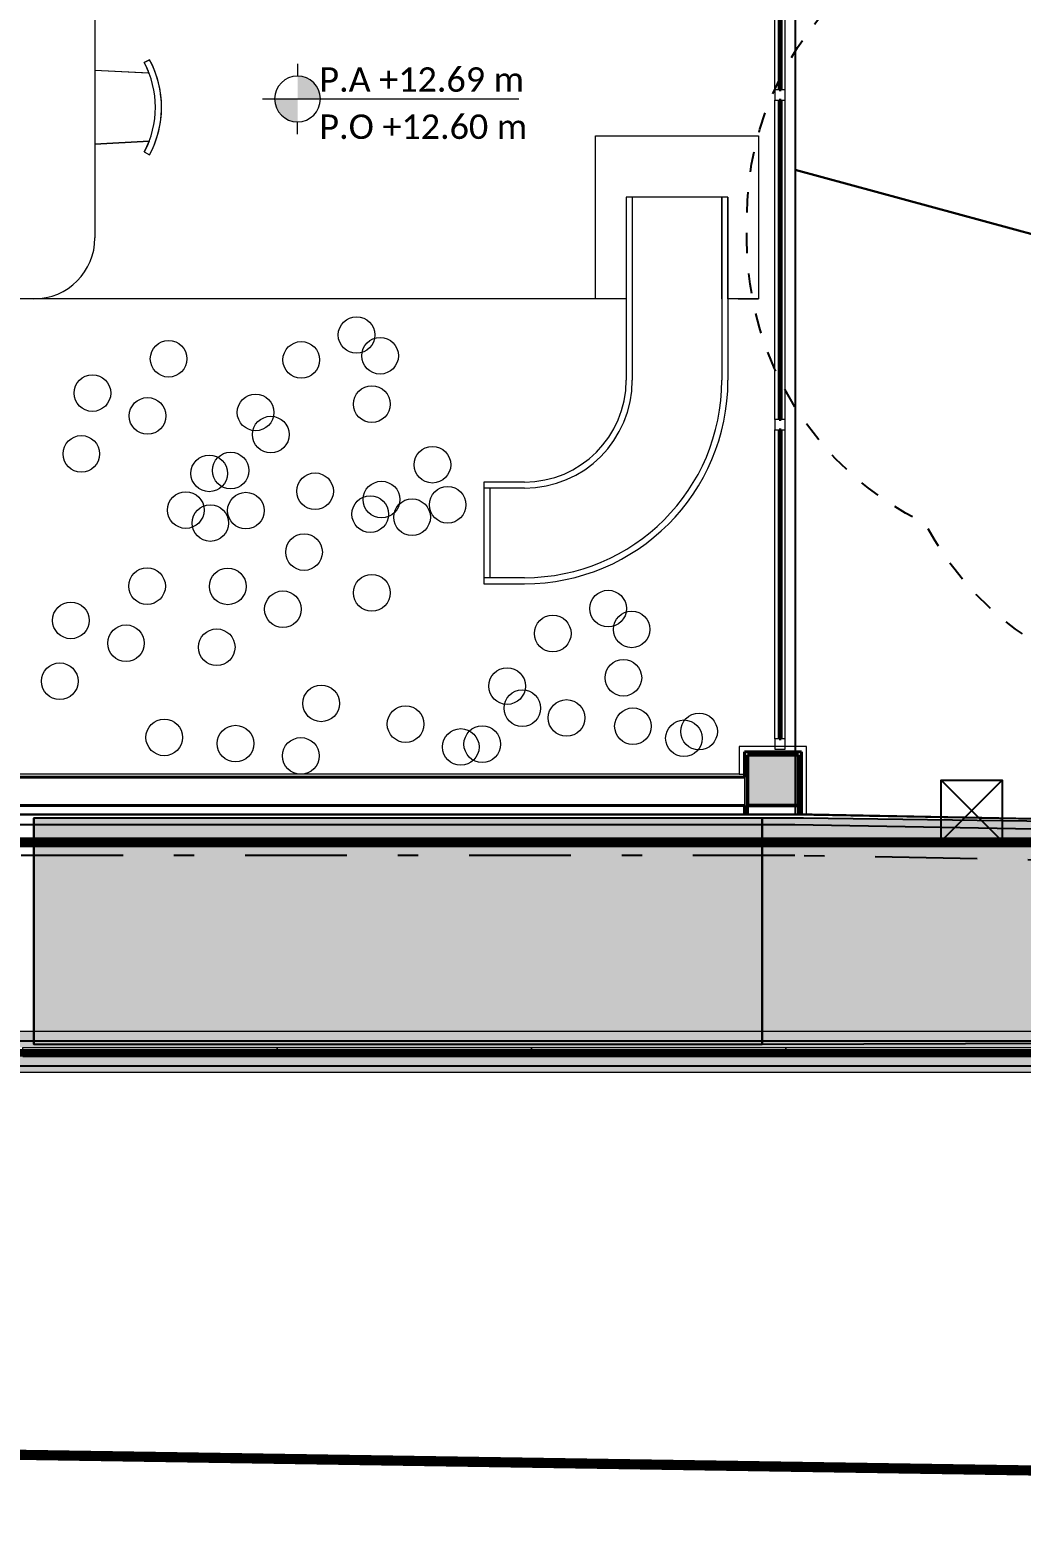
# Model space of a CAD drawing. Extents: x -14.2 to 52.3, y 3.7 to 90.9.
# Drawn here: x 28.84 to 33.71, y 3.66 to 10.95 of the extents above; entities that cross this region are included whole.
import ezdxf

# ---------------------------------------------------------------- set-up
doc = ezdxf.new("R2010")
doc.units = 0
for name, pattern in [('limpo_PINI-PSG-PE-0102-LAZ-R00$0$DAA_Traço Ponto', [10, 5, -2.5, 0, -2.5]), ('limpo_PINI-PSG-PE-0102-LAZ-R00$0$DASHDOT', [1, 0.5, -0.25, 0, -0.25]), ('limpo_PINI-PSG-PE-0102-LAZ-R00$0$HIDDEN', [0.375, 0.25, -0.125])]:
    doc.linetypes.add(name, pattern=pattern)
for name, color, linetype in [('FOR_CONTROL', 2, 'Continuous'), ('limpo_PINI-PSG-PE-0102-LAZ-R00$0$PA_BRIQ', 1, 'Continuous'), ('limpo_PINI-PSG-PE-0102-LAZ-R00$0$PA_EXTE_1', 1, 'Continuous'), ('limpo_PINI-PSG-PE-0102-LAZ-R00$0$PA_EXTE_3', 3, 'Continuous'), ('limpo_PINI-PSG-PE-0102-LAZ-R00$0$PA_LIMI_TER', 32, 'limpo_PINI-PSG-PE-0102-LAZ-R00$0$DASHDOT'), ('limpo_PINI-PSG-PE-0102-LAZ-R00$0$PA_PISO_1', 11, 'Continuous'), ('limpo_PINI-PSG-PE-0102-LAZ-R00$0$PA_PROJ_I', 2, 'limpo_PINI-PSG-PE-0102-LAZ-R00$0$DASHDOT'), ('limpo_PINI-PSG-PE-0102-LAZ-R00$0$PA_PROJ_S_AUX', 212, 'limpo_PINI-PSG-PE-0102-LAZ-R00$0$HIDDEN'), ('limpo_PINI-PSG-PE-0102-LAZ-R00$0$QUADROS', 1, 'Continuous'), ('limpo_PINI-PSG-PE-0102-LAZ-R00$0$XR_ARQT', 7, 'Continuous'), ('limpo_PINI-PSG-PE-0102-LAZ-R00$0$XR_ELET', 31, 'Continuous'), ('XR_ARQT', 7, 'Continuous')]:
    doc.layers.add(name, color=color, linetype=linetype)
for name, color, linetype, lineweight in [('limpo_PINI-PSG-PE-0102-LAZ-R00$0$A-DETL', 1, 'Continuous', 5), ('limpo_PINI-PSG-PE-0102-LAZ-R00$0$A-FLOR-PATT', 8, 'Continuous', 5), ('limpo_PINI-PSG-PE-0102-LAZ-R00$0$A-GLAZ-CURT', 52, 'Continuous', 5), ('limpo_PINI-PSG-PE-0102-LAZ-R00$0$A-GLAZ-CWMG', 1, 'Continuous', 5), ('limpo_PINI-PSG-PE-0102-LAZ-R00$0$A-WALL', 1, 'Continuous', 5), ('limpo_PINI-PSG-PE-0102-LAZ-R00$0$A-WALL-FNSH', 1, 'Continuous', 40), ('limpo_PINI-PSG-PE-0102-LAZ-R00$0$ARQ_MOBILIÁRIO', 135, 'Continuous', 5), ('limpo_PINI-PSG-PE-0102-LAZ-R00$0$G-ANNO-DIMS', 1, 'Continuous', 5), ('limpo_PINI-PSG-PE-0102-LAZ-R00$0$LAYOUT_AMB_LAZ_dwg', 8, 'Continuous', 5), ('limpo_PINI-PSG-PE-0102-LAZ-R00$0$S-BEAM', 12, 'Continuous', 5), ('limpo_PINI-PSG-PE-0102-LAZ-R00$0$S-COLS', 52, 'Continuous', 5)]:
    doc.layers.add(name, color=color, linetype=linetype, lineweight=lineweight)
doc.layers.add('PA_VEGE_AUX2', color=6, linetype='Continuous', plot=False)
doc.layers.add('PA_VEGE_FOR_MOIR', color=7, linetype='Continuous', lineweight=0, true_color=0x62714b)
doc.layers.add('PA_VEGE_FOR_PHDN', color=7, linetype='Continuous', true_color=0xc2ffe0)
doc.styles.add('limpo_PINI-PSG-PE-0102-LAZ-R00$0$Calibri_2', font='calibri.ttf', dxfattribs={"height": 0.22})

# ---------------------------------------------------------------- blocks, each defined once
blk = doc.blocks.new('limpo_PINI-PSG-PE-0102-LAZ-R00$0$A$Ca333d0ef')
at = {"linetype": 'limpo_PINI-PSG-PE-0102-LAZ-R00$0$HIDDEN', "ltscale": 0.5, "flags": 128}
blk.add_lwpolyline([(-1615.8, 637.2, -0.295352), (-247.4, 1522.8), (172.6, 1522.8, -0.333185), (1612.4, 443.6), (1674.7, 443.6), (2703.3, 438.7, -0.403362), (3675.1, -553), (3675.1, -1011, -0.389518), (2745.6, -2002.8), (1827.1, -2002.8), (1827.1, -2257.3, -0.006455), (1826.6, -2296), (1826.6, -2315.5, -0.002246), (1825.4, -2329.1, -0.347543), (603, -3731.7, -0.090291), (-644.4, -3737.8, -0.233458), (-1714.6, -2951, -0.288049), (-2591.9, -1554.6), (-2591.9, -1454.6, -0.234346), (-1979.9, -220.7, -0.036447), (-1881, 5.5, -0.115714)], format="xyb", close=True, dxfattribs=at)
blk = doc.blocks.new('limpo_PINI-PSG-PE-0102-LAZ-R00$0$PINI-EST-PE-1101-TQR-R20_rvt-1-5PPE_008_LAZER__P_A_0_09_')
at = {"layer": 'limpo_PINI-PSG-PE-0102-LAZ-R00$0$A-FLOR-PATT', "lineweight": 18}
h = blk.add_hatch(dxfattribs=at)
h.set_pattern_fill('FP_1', color=130, style=0, pattern_type=2)
h.set_pattern_definition([(0, (0, 0), (609.6, 152.4), [5.029, -452.171, 5.029, -452.171, -2438.4]), (0, (0, 0), (609.6, 152.4), [-914.4, 5.029, -909.371, 5.029, -452.171, -1066.8]), (0, (0, 0), (609.6, 152.4), [-2286, 5.029, -299.771, 5.029, -756.971]), (120, (228.6, 76.2), (-436.7823, 451.7291), [5.029, -452.171, 5.029, -452.171, -2438.4]), (120, (228.6, 76.2), (-436.7823, 451.7291), [-914.4, 5.029, -909.371, 5.029, -452.171, -1066.8]), (120, (228.6, 76.2), (-436.7823, 451.7291), [-2286, 5.029, -299.771, 5.029, -756.971]), (240, (304.8, 381), (-172.8177, -604.1291), [5.029, -452.171, 5.029, -452.171, -2438.4]), (240, (304.8, 381), (-172.8177, -604.1291), [-914.4, 5.029, -909.371, 5.029, -452.171, -1066.8]), (240, (304.8, 381), (-172.8177, -604.1291), [-2286, 5.029, -299.771, 5.029, -756.971])])
h.paths.add_polyline_path([(32958.1, -18100), (32958.1, -18099.8), (32600.3, -18100)])
h.paths.add_polyline_path([(28325, -18100), (28325, -18099.8), (22235, -18100)])
h.paths.add_polyline_path([(20070, -16820), (20180, -16820), (20180, -13900.1), (20080, -13900.1), (20080, -13910.1), (20076.3, -13914.9), (20070, -13915.1), (20070, -16740)])
h.paths.add_polyline_path([(13683.3, -15697.8), (13683.1, -15697.7), (13683.2, -15697.8)])
h.paths.add_polyline_path([(15195, -13820.1), (15195, -13820), (15176.6, -13820.1)])
at = {"layer": 'limpo_PINI-PSG-PE-0102-LAZ-R00$0$S-BEAM'}
h = blk.add_hatch(color=50, dxfattribs=at)
h.paths.add_polyline_path([(32600.3, -18300), (32968.7, -18300), (32964.4, -18219.8), (32904.2, -18222.5), (-4552.5, -18222.5), (-4561.3, -18300), (31654.2, -18300)])
h.paths.add_polyline_path([(32600.3, -18192.5), (32904.4, -18192.5), (32904.2, -18192.5), (31654.2, -18192.5)])
h.paths.add_polyline_path([(32904.2, -18177.5), (32962, -18174.9), (32958.1, -18100), (8741.9, -18100), (8741.9, -18148.3), (-2878.1, -18148.3), (-2878.1, -18100), (-4538.5, -18100), (-4547.3, -18177.5), (32600.3, -18177.5)])
at = {"layer": 'limpo_PINI-PSG-PE-0102-LAZ-R00$0$S-COLS'}
blk.add_hatch(color=8, dxfattribs=at).paths.add_polyline_path([(23965, -16990), (24215, -16990), (24215, -16740), (23965, -16740)])
at = {"layer": 'limpo_PINI-PSG-PE-0102-LAZ-R00$0$S-BEAM', "color": 55, "lineweight": 18}
for p, q in [((32958.1, -18100), (8741.9, -18100)), ((-4561.3, -18300), (32968.7, -18300))]:
    blk.add_line(p, q, dxfattribs=at)
at = {"layer": 'limpo_PINI-PSG-PE-0102-LAZ-R00$0$S-COLS', "color": 7, "lineweight": 50}
for p, q in [((24215, -16740), (23965, -16740)), ((23965, -16740), (23965, -16990)), ((24215, -16990), (24215, -16740)), ((23965, -16990), (24215, -16990))]:
    blk.add_line(p, q, dxfattribs=at)
blk = doc.blocks.new('limpo_PINI-PSG-PE-0102-LAZ-R00$0$Montante retangular - 50 x 50-2571200-5PPE_008_LAZER__P_A_0_09_')
at = {"layer": 'limpo_PINI-PSG-PE-0102-LAZ-R00$0$A-GLAZ-CWMG'}
for p, q in [((24100, -11854.4), (24100, -10285.1)), ((24150, -11854.4), (24150, -10285.1))]:
    blk.add_line(p, q, dxfattribs=at)
blk = doc.blocks.new('limpo_PINI-PSG-PE-0102-LAZ-R00$0$Montante retangular - 50 x 50-2571201-5PPE_008_LAZER__P_A_0_09_')
at = {"layer": 'limpo_PINI-PSG-PE-0102-LAZ-R00$0$A-GLAZ-CWMG'}
for p, q in [((24100, -16662.5), (24100, -15143.1)), ((24150, -16662.5), (24150, -15143.1))]:
    blk.add_line(p, q, dxfattribs=at)
blk = doc.blocks.new('limpo_PINI-PSG-PE-0102-LAZ-R00$0$Montante retangular - 50 x 50-2060344-5PPE_008_LAZER__P_A_0_09_')
at = {"layer": 'limpo_PINI-PSG-PE-0102-LAZ-R00$0$A-GLAZ-CWMG', "lineweight": 15}
for p, q in [((-50, 25), (0, 25)), ((-50, -25), (-50, 25)), ((0, 25), (0, -25)), ((0, -25), (-50, -25))]:
    blk.add_line(p, q, dxfattribs=at)
blk = doc.blocks.new('limpo_PINI-PSG-PE-0102-LAZ-R00$0$Montante retangular - 50 x 50-2060343-5PPE_008_LAZER__P_A_0_09_')
at = {"layer": 'limpo_PINI-PSG-PE-0102-LAZ-R00$0$A-GLAZ-CWMG', "lineweight": 15}
for p, q in [((-25, 25), (25, 25)), ((-25, -25), (-25, 25)), ((25, 25), (25, -25)), ((25, -25), (-25, -25))]:
    blk.add_line(p, q, dxfattribs=at)
blk = doc.blocks.new('limpo_PINI-PSG-PE-0102-LAZ-R00$0$Parede básica _ DAA_GDC_VID_INFTY - ___-2044344-5PPE_008_LAZER__P_A_0_09_')
at = {"layer": 'limpo_PINI-PSG-PE-0102-LAZ-R00$0$A-WALL'}
for p, q in [((20404.2, -18192.5), (20404.2, -18177.5)), ((20404.2, -18177.5), (21654.2, -18177.5)), ((20404.2, -18222.5), (20404.2, -18207.5)), ((21654.2, -18177.5), (21654.2, -18192.5)), ((21654.2, -18207.5), (21654.2, -18222.5)), ((20404.2, -18222.5), (21654.2, -18222.5))]:
    blk.add_line(p, q, dxfattribs=at)
blk = doc.blocks.new('limpo_PINI-PSG-PE-0102-LAZ-R00$0$Parede básica _ DAA_GDC_VID_INFTY - ___-2044345-5PPE_008_LAZER__P_A_0_09_')
at = {"layer": 'limpo_PINI-PSG-PE-0102-LAZ-R00$0$A-WALL'}
for p, q in [((21654.2, -18192.5), (21654.2, -18177.5)), ((21654.2, -18177.5), (22904.2, -18177.5)), ((21654.2, -18222.5), (21654.2, -18207.5)), ((22904.2, -18177.5), (22904.2, -18192.5)), ((22904.2, -18207.5), (22904.2, -18222.5)), ((21654.2, -18222.5), (22904.2, -18222.5))]:
    blk.add_line(p, q, dxfattribs=at)
blk = doc.blocks.new('limpo_PINI-PSG-PE-0102-LAZ-R00$0$Parede básica _ DAA_GDC_VID_INFTY - ___-2044346-5PPE_008_LAZER__P_A_0_09_')
at = {"layer": 'limpo_PINI-PSG-PE-0102-LAZ-R00$0$A-WALL'}
for p, q in [((22904.2, -18192.5), (22904.2, -18177.5)), ((22904.2, -18177.5), (24154.2, -18177.5)), ((22904.2, -18222.5), (22904.2, -18207.5)), ((24154.2, -18177.5), (24154.2, -18192.5)), ((24154.2, -18207.5), (24154.2, -18222.5)), ((22904.2, -18222.5), (24154.2, -18222.5))]:
    blk.add_line(p, q, dxfattribs=at)
blk = doc.blocks.new('limpo_PINI-PSG-PE-0102-LAZ-R00$0$Parede básica _ DAA_GDC_VID_INFTY - ___-2044347-5PPE_008_LAZER__P_A_0_09_')
at = {"layer": 'limpo_PINI-PSG-PE-0102-LAZ-R00$0$A-WALL'}
for p, q in [((24154.2, -18192.5), (24154.2, -18177.5)), ((24154.2, -18177.5), (25404.2, -18177.5)), ((24154.2, -18222.5), (24154.2, -18207.5)), ((25404.2, -18177.5), (25404.2, -18192.5)), ((25404.2, -18207.5), (25404.2, -18222.5)), ((24154.2, -18222.5), (25404.2, -18222.5))]:
    blk.add_line(p, q, dxfattribs=at)
blk = doc.blocks.new('limpo_PINI-PSG-PE-0102-LAZ-R00$0$LAYOUT_AMB_LAZ_dwg-2867451-5PPE_008_LAZER__P_A_0_09_')
at = {"color": 9, "lineweight": 5, "flags": 128}
blk.add_lwpolyline([(37694.3, 4605.2), (37960.4, 4618.6), (37956.2, 4607.9), (37951.6, 4597.1), (37946, 4584.9), (37936.1, 4566.4), (37963, 4552.1), (37969.5, 4564.7), (37983, 4594.2), (37988.8, 4608.7), (37997.4, 4633.4), (38003.5, 4653.8), (38007.8, 4670.3), (38013.2, 4696), (38015.9, 4712.2), (38017.8, 4726.3), (38020, 4749.8), (38021.1, 4770.6), (38021.3, 4785.6), (38020.8, 4809), (38019.6, 4827.2), (38017.1, 4850.3), (38014.1, 4870.1), (38011, 4886.5), (38006.5, 4905.8), (37999.9, 4929.7), (37994, 4947.9), (37987.4, 4965.8), (37979.5, 4985.1), (37973, 4999.2), (37962.9, 5019.2), (37936.4, 5005.1), (37944.4, 4989.5), (37951, 4975.2), (37955.9, 4963.9), (37955.3, 4952.9), (37694.3, 4965.9)], dxfattribs=at)
at = {"layer": 'limpo_PINI-PSG-PE-0102-LAZ-R00$0$ARQ_MOBILIÁRIO', "color": 9}
for p, q in [((37694.3, 7058.8), (37694.3, 4144.6)), ((37960.3, 4952.7), (37694.3, 4965.9)), ((37936.4, 5005.1), (37962.9, 5019.2)), ((37960.4, 4618.6), (37694.3, 4605.2)), ((37936.5, 4566.2), (37963, 4552.1)), ((40774.3, 4344.6), (40774.3, 3444.6)), ((40804.3, 4344.6), (40804.3, 3444.6)), ((40854.3, 3844.6), (40954.3, 3844.6)), ((39804.3, 2914.6), (39604.3, 2914.6)), ((39634.3, 2914.6), (39634.3, 2474.6)), ((39804.3, 2474.6), (39604.3, 2474.6))]:
    blk.add_line(p, q, dxfattribs=at)
at = {"layer": 'limpo_PINI-PSG-PE-0102-LAZ-R00$0$ARQ_MOBILIÁRIO', "color": 9, "flags": 128}
for points in [[(40154.3, 3844.6), (40154.3, 4644.6), (40954.3, 4644.6), (40954.3, 3844.6), (40804.3, 3844.6)], [(40804.3, 3844.6), (40804.3, 4344.6), (40304.3, 4344.6), (40304.3, 3444.6)], [(40774.3, 3844.6), (40774.3, 4344.6), (40334.3, 4344.6), (40334.3, 3444.6)], [(40304.3, 3844.6), (40154.3, 3844.6), (37294.3, 3844.6)], [(39804.3, 2944.6), (39604.3, 2944.6), (39604.3, 2444.6), (39804.3, 2444.6)]]:
    blk.add_lwpolyline(points, dxfattribs=at)
at = {"layer": 'limpo_PINI-PSG-PE-0102-LAZ-R00$0$ARQ_MOBILIÁRIO', "color": 9}
for centre in [(38979.7, 3666.9), (39095.3, 3565), (38056.2, 3550), (38707.8, 3544.6), (37681.7, 3381.6), (37952.6, 3269.3), (38483.4, 3286.4), (39054.5, 3327.2), (38558.2, 3177.7), (37627.3, 3082.7), (38255.6, 2987.1), (38361, 3001), (39352.3, 3029.6), (38775.8, 2899.1), (39102.1, 2858.4), (39427.1, 2832.6), (38140.6, 2806.8), (38435.8, 2804), (39046.7, 2786.8), (39252.3, 2771.7), (38261.1, 2743), (38721.4, 2600.2), (37950.4, 2433), (38346.9, 2431.8), (39054.5, 2400.2), (38617.8, 2319.5), (40215.6, 2322.6), (37575.9, 2264.6), (39943.6, 2200.3), (40331.2, 2220.7), (37846.8, 2152.3), (38292.5, 2132.9), (37521.5, 1965.7), (40290.4, 1982.9), (39719.3, 1942.1), (38805.8, 1857), (39794, 1833.4), (39220.5, 1755.1), (40011.2, 1785.3), (40337.6, 1744.6), (38034.8, 1689.8), (38384.7, 1659.2), (40588.1, 1685.4), (40662.5, 1718.8), (38705.8, 1599), (39491.4, 1642.8), (39596.9, 1656.7)]:
    blk.add_circle(centre, 90, dxfattribs=at)
for centre, radius, start, end in [((37525, 4785.5), 466.3, 331.93951, 28.08448), ((37525, 4785.5), 496.3, 331.93951, 28.08448), ((37394.3, 4144.6), 300, 270, 360), ((39804.3, 3444.6), 500, 270, 360), ((39804.3, 3444.6), 530, 270, 360), ((39804.3, 3444.6), 1000, 270, 360), ((39804.3, 3444.6), 970, 270, 360)]:
    blk.add_arc(centre, radius, start, end, dxfattribs=at)
blk = doc.blocks.new('limpo_PINI-PSG-PE-0102-LAZ-R00$0$Elevações de ponto - M_Cota de elevação - Alvo preenchido-23738-5PPE_008_LAZER__P_A_0_09_')
at = {"layer": 'limpo_PINI-PSG-PE-0102-LAZ-R00$0$G-ANNO-DIMS'}
h = blk.add_hatch(color=256, dxfattribs=at)
edge = h.paths.add_edge_path()
edge.add_line((0, 0), (-1.5, 0))
edge.add_arc((0, 0), 1.5, 90, 180, ccw=False)
edge.add_line((0, 1.5), (0, 0))
h = blk.add_hatch(color=256, dxfattribs=at)
edge = h.paths.add_edge_path()
edge.add_line((0, 0), (1.5, 0))
edge.add_arc((0, 0), 1.5, 270, 360, ccw=False)
edge.add_line((0, -1.5), (0, 0))
for p, q in [((0, 2.3), (0, 1.5)), ((-2.3, 0), (14.5, 0)), ((0, -2.3), (0, -1.5))]:
    blk.add_line(p, q, dxfattribs=at)
blk.add_circle((0, 0), 1.5, dxfattribs=at)
blk = doc.blocks.new('limpo_PINI-PSG-PE-0102-LAZ-R00$0$A$C745163c0')
at = {"layer": 'limpo_PINI-PSG-PE-0102-LAZ-R00$0$A-DETL', "color": 1, "linetype": 'limpo_PINI-PSG-PE-0102-LAZ-R00$0$DAA_Traço Ponto'}
blk.add_line((8785.5, -14655), (26013.6, -14655), dxfattribs=at)
at = {"layer": 'limpo_PINI-PSG-PE-0102-LAZ-R00$0$A-WALL', "color": 170, "lineweight": 40}
for p, q in [((18440, -9389.4), (18440, -10958.8)), ((18450, -10958.8), (18450, -9389.4)), ((18440, -10958.8), (18450, -10958.8)), ((18440, -11008.8), (18440, -12578.1)), ((18450, -11008.8), (18440, -11008.8)), ((18450, -12578.1), (18450, -11008.8)), ((18440, -12578.1), (18450, -12578.1)), ((18440, -12628.1), (18440, -14147.5)), ((18450, -12628.1), (18440, -12628.1)), ((18450, -14147.5), (18450, -12628.1)), ((18440, -14147.5), (18450, -14147.5)), ((18550, -14210), (18270, -14210)), ((18270, -14210), (18270, -14335)), ((18285, -14225), (18535, -14225)), ((18285, -14515), (18285, -14225)), ((18535, -14225), (18535, -14515)), ((18550, -14515), (18550, -14210)), ((18270, -14335), (14670, -14335)), ((18270, -14475), (13595, -14475)), ((18270, -14515), (18270, -14475)), ((18270, -14515), (18285, -14515)), ((18535, -14515), (18550, -14515)), ((9724.2, -15692.5), (19724.2, -15692.5)), ((25974.2, -15677.5), (13474.2, -15677.5)), ((15974.2, -15692.5), (15974.2, -15677.5)), ((17224.2, -15692.5), (17224.2, -15677.5)), ((18474.2, -15692.5), (18474.2, -15677.5))]:
    blk.add_line(p, q, dxfattribs=at)
at = {"layer": 'limpo_PINI-PSG-PE-0102-LAZ-R00$0$A-WALL', "color": 50}
for p, q in [((18245, -14320), (18270, -14320)), ((18270, -14335), (18270, -14475))]:
    blk.add_line(p, q, dxfattribs=at)
at = {"layer": 'limpo_PINI-PSG-PE-0102-LAZ-R00$0$A-WALL-FNSH', "lineweight": 5}
for p, q in [((18575, -14185), (18245, -14185)), ((18245, -14185), (18245, -14320)), ((18575, -14515), (18575, -14185)), ((18245, -14320), (14685, -14320)), ((18535, -14475), (18285, -14475)), ((13595, -14515), (18270, -14515)), ((18285, -14515), (18535, -14515)), ((18550, -14515), (18575, -14515))]:
    blk.add_line(p, q, dxfattribs=at)
at = {"lineweight": 5}
blk.add_blockref('limpo_PINI-PSG-PE-0102-LAZ-R00$0$PINI-EST-PE-1101-TQR-R20_rvt-1-5PPE_008_LAZER__P_A_0_09_', (-5680, 2515), dxfattribs=at)
at = {"layer": 'limpo_PINI-PSG-PE-0102-LAZ-R00$0$A-GLAZ-CURT'}
for name in ['limpo_PINI-PSG-PE-0102-LAZ-R00$0$Parede básica _ DAA_GDC_VID_INFTY - ___-2044344-5PPE_008_LAZER__P_A_0_09_', 'limpo_PINI-PSG-PE-0102-LAZ-R00$0$Parede básica _ DAA_GDC_VID_INFTY - ___-2044345-5PPE_008_LAZER__P_A_0_09_', 'limpo_PINI-PSG-PE-0102-LAZ-R00$0$Parede básica _ DAA_GDC_VID_INFTY - ___-2044346-5PPE_008_LAZER__P_A_0_09_', 'limpo_PINI-PSG-PE-0102-LAZ-R00$0$Parede básica _ DAA_GDC_VID_INFTY - ___-2044347-5PPE_008_LAZER__P_A_0_09_']:
    blk.add_blockref(name, (-5680, 2515), dxfattribs=at)
at = {"layer": 'limpo_PINI-PSG-PE-0102-LAZ-R00$0$A-GLAZ-CWMG'}
for name, p in [('limpo_PINI-PSG-PE-0102-LAZ-R00$0$Montante retangular - 50 x 50-2571200-5PPE_008_LAZER__P_A_0_09_', (-5680, 895.6)), ('limpo_PINI-PSG-PE-0102-LAZ-R00$0$Montante retangular - 50 x 50-2571200-5PPE_008_LAZER__P_A_0_09_', (-5680, -723.7)), ('limpo_PINI-PSG-PE-0102-LAZ-R00$0$Montante retangular - 50 x 50-2571201-5PPE_008_LAZER__P_A_0_09_', (-5680, 2515))]:
    blk.add_blockref(name, p, dxfattribs=at)
at = {"layer": 'limpo_PINI-PSG-PE-0102-LAZ-R00$0$A-GLAZ-CWMG', "extrusion": (0, 0, -1), "rotation": 270}
for name, p in [('limpo_PINI-PSG-PE-0102-LAZ-R00$0$Montante retangular - 50 x 50-2060343-5PPE_008_LAZER__P_A_0_09_', (-18445, -10983.8)), ('limpo_PINI-PSG-PE-0102-LAZ-R00$0$Montante retangular - 50 x 50-2060343-5PPE_008_LAZER__P_A_0_09_', (-18445, -12603.1)), ('limpo_PINI-PSG-PE-0102-LAZ-R00$0$Montante retangular - 50 x 50-2060344-5PPE_008_LAZER__P_A_0_09_', (-18445, -14197.5))]:
    blk.add_blockref(name, p, dxfattribs=at)
at = {"layer": 'limpo_PINI-PSG-PE-0102-LAZ-R00$0$G-ANNO-DIMS', "extrusion": (0, 0, -1), "xscale": 74.99999999999996, "yscale": 74.99999999999996, "zscale": 74.99999999999996, "rotation": 180}
blk.add_blockref('limpo_PINI-PSG-PE-0102-LAZ-R00$0$Elevações de ponto - M_Cota de elevação - Alvo preenchido-23738-5PPE_008_LAZER__P_A_0_09_', (-16074.4, -11002.8), dxfattribs=at)
at = {"layer": 'limpo_PINI-PSG-PE-0102-LAZ-R00$0$LAYOUT_AMB_LAZ_dwg', "color": 9}
blk.add_blockref('limpo_PINI-PSG-PE-0102-LAZ-R00$0$LAYOUT_AMB_LAZ_dwg-2867451-5PPE_008_LAZER__P_A_0_09_', (-22615.1, -15829.6), dxfattribs=at)
at = {"layer": 'limpo_PINI-PSG-PE-0102-LAZ-R00$0$G-ANNO-DIMS', "insert": (16181.8, -10847.7), "char_height": 120, "width": 1240.975, "attachment_point": 1, "line_spacing_factor": 1.158048, "style": 'limpo_PINI-PSG-PE-0102-LAZ-R00$0$Calibri_2'}
blk.add_mtext('P.A +12.69 m\\PP.O +12.60 m', dxfattribs=at)
blk = doc.blocks.new('*U465', base_point=(68.129, -63.0771))
for p, q in [((68.279, -62.9271), (67.979, -63.2271)), ((67.979, -62.9271), (68.279, -63.2271))]:
    blk.add_line(p, q)
blk.add_lwpolyline([(67.979, -63.2271), (67.979, -62.9271), (68.279, -62.9271), (68.279, -63.2271)], close=True)
blk = doc.blocks.new('limpo_PINI-PSG-PE-0102-LAZ-R00$0$A$Cf52f6f8c')
at = {"layer": 'limpo_PINI-PSG-PE-0102-LAZ-R00$0$QUADROS'}
blk.add_blockref('*U465', (21.3871, -14.4993), dxfattribs=at)
blk = doc.blocks.new('limpo_PINI-PSG-PE-0102-LAZ-R00')
at = {"layer": 'limpo_PINI-PSG-PE-0102-LAZ-R00$0$XR_ARQT', "xscale": 0.001000000000038553, "yscale": 0.001000000000038553, "zscale": 0.001000000000038553}
blk.add_blockref('limpo_PINI-PSG-PE-0102-LAZ-R00$0$A$C745163c0', (14.124, 21.592), dxfattribs=at)
at = {"layer": 'limpo_PINI-PSG-PE-0102-LAZ-R00$0$PA_EXTE_1'}
for points in [[(-6.7966, 42.7351), (46.7943, 42.7351, -0.456882), (47.7939, 41.5807), (42.795, 6.9729, -0.372795), (41.4836, 5.8373), (17.2608, 5.8373)], [(-6.7966, 42.6851), (46.7943, 42.6851, -0.456882), (47.7444, 41.5878), (42.7455, 6.98, -0.372795), (41.4836, 5.8873), (17.2608, 5.8873)]]:
    blk.add_lwpolyline(points, format="xyb", dxfattribs=at)
at = {"layer": 'limpo_PINI-PSG-PE-0102-LAZ-R00$0$PA_EXTE_3'}
blk.add_lwpolyline([(42.6713, 6.9908), (47.5777, 40.9584), (47.6691, 41.6297, 0.389373), (46.988, 42.5886), (44.4259, 24.8518), (44.2284, 24.8841), (42.3783, 14.1273), (42.5265, 14.1233), (41.6816, 8.274, -0.372795), (40.1376, 6.937), (32.6429, 7.072), (16.4228, 7.072), (16.4228, 5.9623), (41.4808, 5.9623, 0.373473)], format="xyb", close=True, dxfattribs=at)
blk.add_lwpolyline([(42.5265, 14.1233), (42.5768, 14.1219), (41.7311, 8.2669, -0.372875), (40.1371, 6.887), (32.6425, 7.022), (16.4228, 7.022)], format="xyb", dxfattribs=at)
at = {"layer": 'limpo_PINI-PSG-PE-0102-LAZ-R00$0$PA_LIMI_TER', "const_width": 0.05, "flags": 128}
blk.add_lwpolyline([(0.497, 4.3656), (45.4757, 3.6703), (49.0775, 28.9574), (49.7292, 28.8892), (52.343, 53.3573), (-10.2567, 53.1342), (-13.3808, 28.5112), (2.9231, 25.6622)], close=True, dxfattribs=at)
at = {"layer": 'limpo_PINI-PSG-PE-0102-LAZ-R00$0$PA_PISO_1'}
for points in [[(39.279, 10.5944, 0.322187), (39.4201, 11.7534), (38.1535, 14.0599, 0.092241), (37.842, 13.8681), (37.6376, 13.683), (37.0426, 13.1443, -0.042904), (36.7699, 12.9369), (35.6875, 10.3189, -0.377609), (34.5011, 9.736), (32.6429, 10.2411), (32.6427, 7.077), (35.9778, 7.0119)], [(36.7699, 12.9369, -0.142028), (35.7002, 12.6268), (32.6429, 12.6268), (32.6429, 10.2411), (34.5011, 9.736, 0.377609), (35.6875, 10.3189)]]:
    blk.add_lwpolyline(points, format="xyb", close=True, dxfattribs=at)
at = {"layer": 'limpo_PINI-PSG-PE-0102-LAZ-R00$0$PA_PROJ_I'}
blk.add_lwpolyline([(42.5281, 14.1232), (42.7277, 14.1178), (41.8795, 8.2454, -0.373095), (40.1357, 6.737), (32.6411, 6.872), (16.4228, 6.872)], format="xyb", dxfattribs=at)
at = {"layer": 'limpo_PINI-PSG-PE-0102-LAZ-R00$0$PA_PROJ_S_AUX'}
blk.add_lwpolyline([(13.4339, 14.5672, 0.05, 0.05, 0), (21.6408, 14.562, 0.05, 0.05, -0.549162), (23.414, 11.7696, 0.05, 0.05, 0), (21.8955, 8.5327, 0.05, 0.05, 0.549369), (22.9095, 6.937, 0.05, 0.05, 0), (40.1376, 6.937, 0.05, 0.05, 0.372795), (41.6816, 8.274, 0.05, 0.05, 0), (43.4609, 19.7869, 0.05, 0.05, 0), (45.7356, 25.1364, 0.05, 0.05, 0.034181), (46.3603, 27.2114, 0.05, 0.05, 0.368315), (45.1626, 29.4847, 0.05, 0.05, 0.076494), (21.8264, 33.4515, 0.05, 0.05, 0.105248), (19.4187, 32.939, 0.05, 0.05, 0), (10.8328, 28.7025, 0.05, 0.05, 0.246748), (10.329, 27.7438, 0.05, 0.05, 0), (10.329, 27.565, 0, 0, 0)], format="xyseb", dxfattribs=at)
at = {"layer": 'limpo_PINI-PSG-PE-0102-LAZ-R00$0$PA_BRIQ', "xscale": 0.001, "yscale": 0.001, "zscale": 0.001}
blk.add_blockref('limpo_PINI-PSG-PE-0102-LAZ-R00$0$A$Ca333d0ef', (34.9977, 11.4538), dxfattribs=at)
at = {"layer": 'limpo_PINI-PSG-PE-0102-LAZ-R00$0$XR_ELET'}
blk.add_blockref('limpo_PINI-PSG-PE-0102-LAZ-R00$0$A$Cf52f6f8c', (12.124, 21.592), dxfattribs=at)

msp = doc.modelspace()

# ---------------------------------------------------------------- hatches: boundary and pattern name
at = {"layer": 'PA_VEGE_FOR_MOIR'}
h = msp.add_hatch(color=256, dxfattribs=at)
h.dxf.hatch_style = 1
h.paths.add_polyline_path([(35.9361, 7.0286), (32.6429, 7.072), (32.4393, 7.072), (32.4393, 5.9623), (35.9361, 5.9732)])
at = {"layer": 'PA_VEGE_FOR_PHDN'}
h = msp.add_hatch(color=256, dxfattribs=at)
h.dxf.hatch_style = 1
h.paths.add_polyline_path([(32.4393, 7.072), (28.8614, 7.072), (28.8614, 5.9623), (32.4393, 5.9623)])

# ---------------------------------------------------------------- linework, layer by layer
at = {"layer": 'FOR_CONTROL'}
for points in [[(32.4393, 7.072), (28.8614, 7.072), (28.8614, 5.9623), (32.4393, 5.9623)], [(32.4393, 7.072), (28.8614, 7.072), (28.8614, 5.9623), (32.4393, 5.9623)], [(35.9361, 7.0286), (32.6429, 7.072), (32.4393, 7.072), (32.4393, 5.9623), (35.9361, 5.9732)], [(35.9361, 7.0286), (32.6429, 7.072), (32.4393, 7.072), (32.4393, 5.9623), (35.9361, 5.9732)]]:
    msp.add_lwpolyline(points, close=True, dxfattribs=at)
at = {"layer": 'PA_VEGE_AUX2'}
for points in [[(28.8614, 5.9623), (28.8614, 7.072)], [(32.4393, 7.072), (32.4393, 5.9623)]]:
    msp.add_lwpolyline(points, dxfattribs=at)

# ---------------------------------------------------------------- next in the draw order: block references
at = {"layer": 'XR_ARQT'}
msp.add_blockref('limpo_PINI-PSG-PE-0102-LAZ-R00', (-0.0418, 0.017), dxfattribs=at)

doc.saveas('drawing.dxf')
